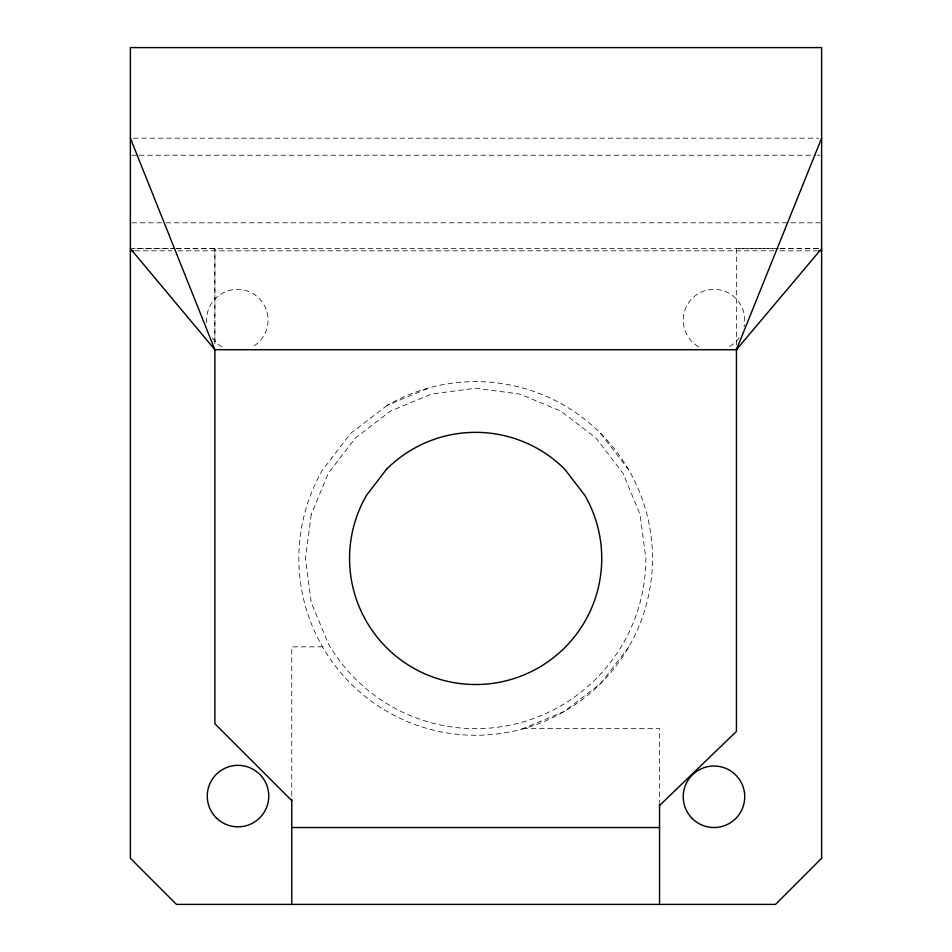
<?xml version="1.0" encoding="UTF-8"?>
<svg xmlns="http://www.w3.org/2000/svg" width="952" height="952" viewBox="0 0 952 952"><rect width="100%" height="100%" fill="white"/><g stroke="black" fill="none" stroke-linecap="round" stroke-linejoin="round"><path stroke-width="0.71" stroke-dasharray="4.76 3.57" d="M214.89 343.767L214.89 248.627L214.89 343.648M628.796 646.848L600.688 683.476L564.072 711.572L521.422 729.232M387.25 405.302L350.622 433.398L322.526 470.026A176.822 176.822 0 0 0 444.953 732.576A176.822 176.822 0 0 0 649.799 527.729A176.822 176.822 0 0 0 387.25 405.302L429.887 387.631M133.351 138.183L818.649 138.183M131.864 155.235L137.814 155.235M139.301 155.235L815.674 155.235M817.161 155.235L820.136 155.235M131.864 222.816L164.565 222.816M166.053 222.816L821.624 222.816M174.978 248.603L131.864 248.603L174.859 248.65M176.465 248.603L778.51 248.603M779.997 248.603L820.136 248.603L736.432 248.686M134.839 250.804L172.003 250.804M177.953 250.804L774.047 250.804M779.997 250.804L817.161 250.804M322.526 646.848L291.764 646.848L291.764 799.133M522.886 728.637L659.546 728.637L659.546 802.56M176.334 248.65L214.89 248.698M600.688 433.398L628.796 470.026M736.432 248.603L736.432 346.742M698.613 346.742A30.75 30.75 0 0 1 685.928 307.508A30.75 30.75 0 0 1 723.663 290.919A30.75 30.75 0 0 1 744.012 326.774M739.18 337.734A30.75 30.75 0 0 1 729.363 346.742M206.691 322.776A30.75 30.75 0 0 1 230.241 290.181A30.75 30.75 0 0 1 265.905 308.757A30.75 30.75 0 0 1 252.708 346.742M221.947 346.742A30.75 30.75 0 0 1 211.392 336.615M311.256 514.389L305.461 558.431L311.256 602.485L328.262 643.54A170.194 170.194 0 0 0 645.861 558.431L640.053 514.389L623.048 473.334L596.011 438.087L560.752 411.038L519.709 394.033L475.655 388.237L431.613 394.033L390.558 411.038L355.31 438.087L328.262 473.334L311.256 514.389"/><path stroke-width="1.43" d="M130.376 248.603L214.89 349.717L736.432 349.717L821.624 138.183M736.432 349.717L821.624 248.603M659.546 805.511L736.432 731.422L736.432 348.135M130.376 250.804L133.351 250.804M818.649 250.804L821.624 250.804M291.764 827.514L659.546 827.514M291.764 800.608L214.89 723.734L214.89 349.586M130.376 138.183L214.89 349.717M659.546 803.964L659.546 904.4M291.764 799.311L291.764 904.4M386.5 469.276L366.46 495.397A126.081 126.081 0 0 0 475.655 684.524A126.081 126.081 0 0 0 584.849 495.397L564.81 469.276A126.081 126.081 0 0 0 386.5 469.276M821.624 858.276L775.499 904.4L176.501 904.4L130.376 858.276L130.376 47.6L821.624 47.6L821.624 858.276M692.247 818.518A30.75 30.75 0 0 0 743.691 804.726A30.75 30.75 0 0 0 706.027 767.062A30.75 30.75 0 0 0 692.247 818.518M216.271 817.827A30.75 30.75 0 0 0 267.714 804.047A30.75 30.75 0 0 0 230.051 766.384A30.75 30.75 0 0 0 216.271 817.827"/></g></svg>
